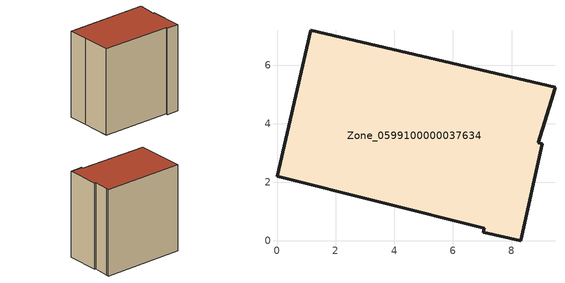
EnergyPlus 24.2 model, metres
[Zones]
Zone_0599100000037634
 floor ground (C_G): 9.48,5.25 9.42,5 8.92,3.34 9.05,3.31 8.31,0 7.03,0.29 7.07,0.44 0,2.2 0.69,5.18 1.15,7.19 z0
 wall outside (C_F): 7.07,0.44 7.03,0.29 8.31,0 9.05,3.31 8.92,3.34 9.42,5 9.48,5.25 1.15,7.19 0.69,5.18 0,2.2 7.07,0.44 z0:8.96
 roof outside (C_R): 1.15,7.19 0.69,5.18 0,2.2 7.07,0.44 7.03,0.29 8.31,0 9.05,3.31 8.92,3.34 9.42,5 9.48,5.25 z8.96
[BUILDING]
Pand.0599100000037634: North Axis=0; Terrain=City; Loads Convergence Tolerance Value=0.04; Temperature Convergence Tolerance Value=0.4; Solar Distribution=FullExterior; Maximum Number of Warmup Days=25; Minimum Number of Warmup Days=1
[Site:Location]
Rotterdam.The.Hague.AP_ZH_NLD Design_Conditions: Latitude=51.96; Longitude=4.45; Time Zone=1; Elevation=-4.5
[SITE:GROUNDTEMPERATURE:BUILDINGSURFACE]
18, 18, 18, 18, 18, 18, 18, 18, 18, 18, 18, 18
[MATERIAL] Thermal Absorptance=0.9; Solar Absorptance=0.7; Visible Absorptance=0.7
Name | Roughness | Thickness | Conductivity | Density | Specific Heat
G.TI.1975-1991 | MediumSmooth | 0.15 | 0.288461 | 540 | 1210
F.TI.1975-1991 | Rough | 0.3 | 0.230769 | 1920 | 840
R.TI.1975-1991 | MediumRough | 0.2 | 0.153846 | 1500 | 1000
[CONSTRUCTION]
C_G: G.TI.1975-1991
C_F: F.TI.1975-1991
C_R: R.TI.1975-1991
[ZONE]
Zone_0599100000037634: Type=1; Multiplier=1; Ceiling Height=Autocalculate; Volume=Autocalculate; Floor Area=autocalculate; Part of Total Floor Area=Yes
[ZONEINFILTRATION:DESIGNFLOWRATE]
Infil_Zone_0599100000037634: Zone or ZoneList or Space or SpaceList=Zone_0599100000037634; Schedule=AlwaysOn; Design Flow Rate Calculation Method=Flow/Area; Flow Rate per Floor Area=0.003; Constant Term Coefficient=1; Temperature Term Coefficient=0; Velocity Term Coefficient=0; Velocity Squared Term Coefficient=0
[HVACTEMPLATE:ZONE:IDEALLOADSAIRSYSTEM]
Zone_0599100000037634: Maximum Heating Supply Air Temperature=50; Minimum Cooling Supply Air Temperature=13; Maximum Heating Supply Air Humidity Ratio=0.0156; Minimum Cooling Supply Air Humidity Ratio=0.0077; Heating Limit=NoLimit; Cooling Limit=NoLimit; Dehumidification Control Type=ConstantSensibleHeatRatio; Cooling Sensible Heat Ratio=0.7; Dehumidification Setpoint=60; Humidification Control Type=None; Humidification Setpoint=30; Outdoor Air Method=None; Outdoor Air Flow Rate per Person=0.00944; Outdoor Air Flow Rate per Zone Floor Area=0; Outdoor Air Flow Rate per Zone=0; Demand Controlled Ventilation Type=None; Outdoor Air Economizer Type=NoEconomizer; Heat Recovery Type=None; Sensible Heat Recovery Effectiveness=0.7; Latent Heat Recovery Effectiveness=0.65
[ZONECONTROL:THERMOSTAT]
ThermostatControl_Zone_0599100000037634: Zone or ZoneList=Zone_0599100000037634; Control Type Schedule=DualSetpointControlType; Control 1=Thermostat_Zone_0599100000037634; Temperature Difference Between Cutout And Setpoint=0
[THERMOSTATSETPOINT:DUALSETPOINT]
Thermostat_Zone_0599100000037634: Heating Setpoint Temperature Schedule=HeatingSetpoint_Zone_0599100000037634; Cooling Setpoint Temperature Schedule=CoolingSetpoint_Zone_0599100000037634
[SCHEDULE:COMPACT]
HeatingSetpoint_Zone_0599100000037634: Through: 12/31, For: AllDays, Until: 24:00, 21
CoolingSetpoint_Zone_0599100000037634: Through: 12/31, For: AllDays, Until: 24:00, 24
DualSetpointControlType: Through: 12/31, For: AllDays, Until: 24:00, 4
AlwaysOn: Through: 12/31, For: AllDays, Until: 24:00, 1
